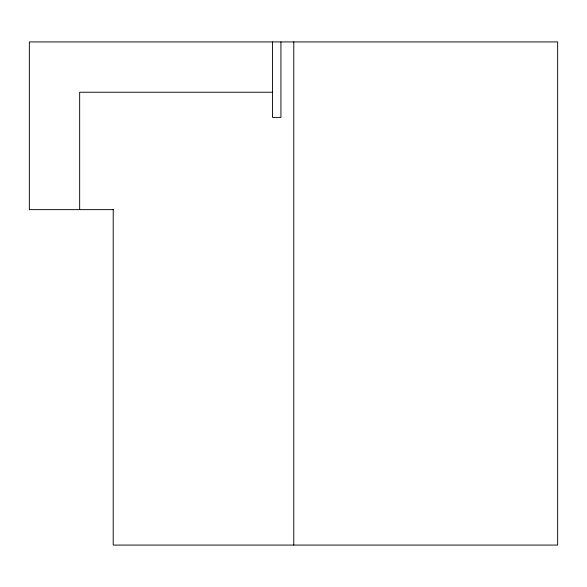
<?xml version="1.0" encoding="UTF-8"?>
<svg xmlns="http://www.w3.org/2000/svg" width="587" height="587" viewBox="0 0 587 587"><rect width="100%" height="100%" fill="white"/><g stroke="black" fill="none" stroke-linecap="round" stroke-linejoin="round"><path stroke-width="0.88" d="M272.537 92.24L79.663 92.24L79.663 209.64M113.511 209.64L29.35 209.64L29.35 41.926L557.65 41.926L557.65 545.074L113.21 545.074L113.21 209.64M293.779 41.926L293.779 545.074M280.924 41.926L280.924 117.4L272.537 117.4L272.537 41.926"/></g></svg>
